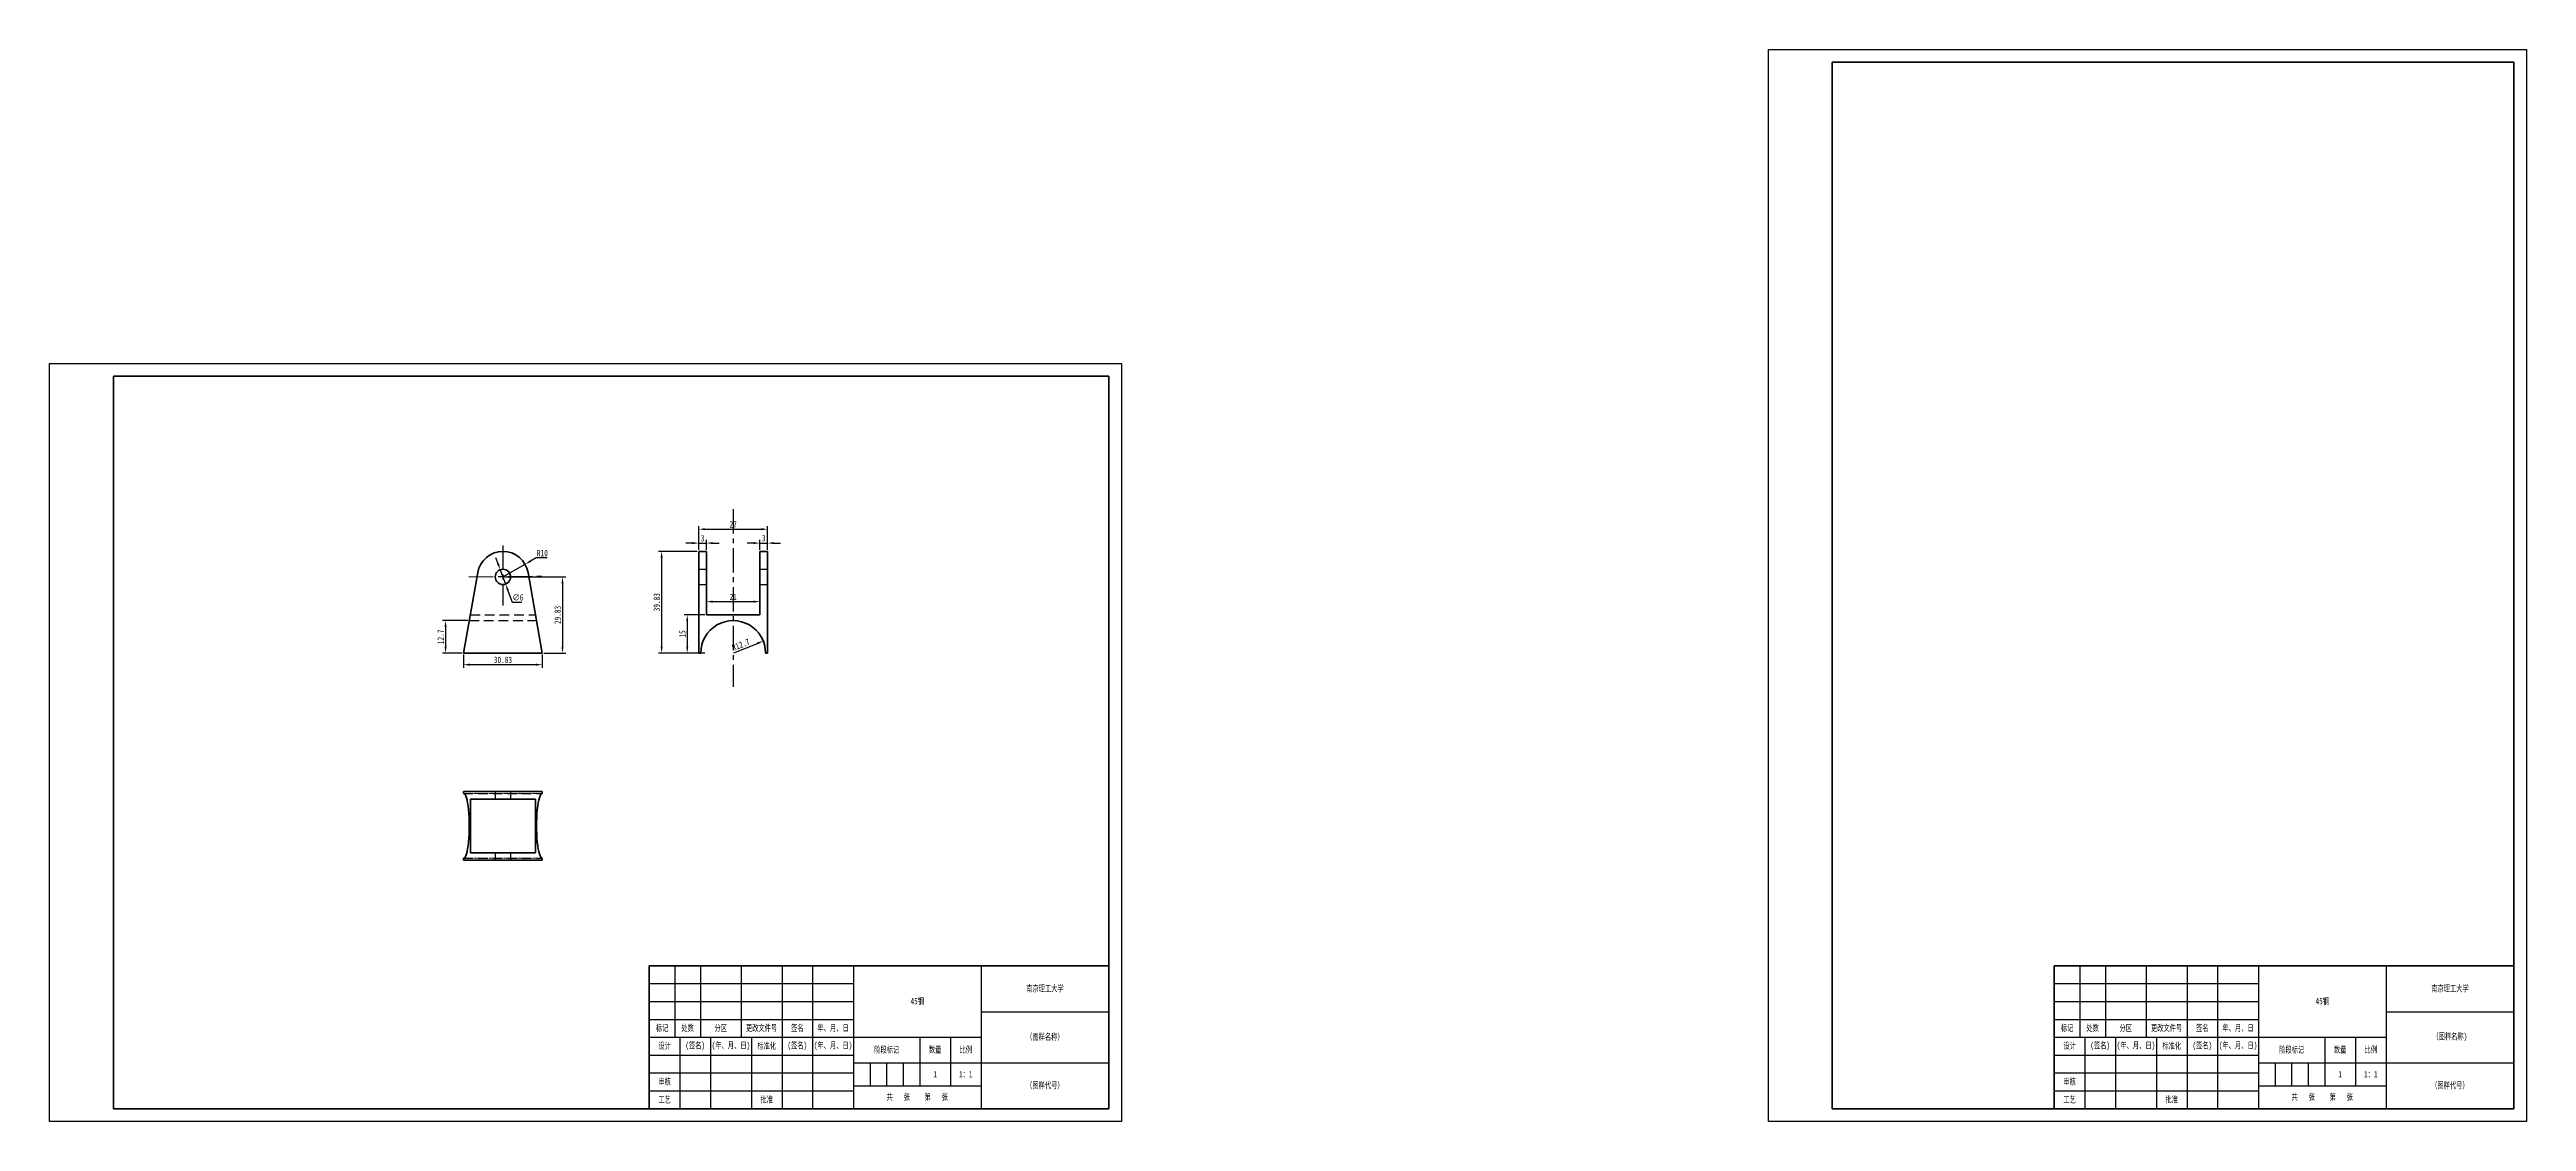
# Model space of a CAD drawing. Header units: millimetres. Extents: x 1050 to 2021, y 766 to 1186.
import ezdxf

# ---------------------------------------------------------------- set-up
doc = ezdxf.new("R2010")
doc.units = ezdxf.units.MM
doc.header["$LTSCALE"] = 0.3
doc.linetypes.add('CENTER', pattern=[50.8, 31.75, -6.35, 6.35, -6.35])
doc.linetypes.add('DASHED', pattern=[19.05, 12.7, -6.35])
for name, color, linetype, lineweight in [('尺寸线', 3, 'Continuous', 25), ('粗实线', 7, 'Continuous', 50), ('细实线', 7, 'Continuous', 25), ('细文本', 7, 'Continuous', 25), ('细点画线', 1, 'CENTER', 25), ('虚线', 2, 'DASHED', 25)]:
    doc.layers.add(name, color=color, linetype=linetype, lineweight=lineweight)
doc.styles.add('NUT Standard', font='simfang.ttf', dxfattribs={"width": 0.7, "height": 2.5})
doc.dimstyles.new('NUT Standard', dxfattribs={"dimtxt": 2.5, "dimasz": 2.5, "dimexe": 1.25, "dimexo": 0.625, "dimtad": 1, "dimtoh": 1, "dimdsep": 46, "dimtxsty": 'NUT Standard', "dimcen": 2.5, "dimadec": 0, "dimazin": 0, "dimtfac": 1, "dimtmove": 0, "dimatfit": 3, "dimfxl": 1, "dimarcsym": 0})

# ---------------------------------------------------------------- blocks, each defined once
blk = doc.blocks.new('*D5')
at = {"layer": 'Defpoints', "color": 0, "transparency": 16777216}
for p in [(1226.65, 981.81), (1228.74, 976.18)]:
    blk.add_point(p, dxfattribs=at)
at = {"layer": '尺寸线', "color": 0, "lineweight": -2, "transparency": 16777216}
for p, q in [((1225.78, 984.15), (1224.91, 986.49)), ((1226.65, 981.81), (1228.74, 976.18)), ((1231.4, 968.99), (1229.61, 973.84)), ((1235.11, 968.99), (1231.4, 968.99))]:
    blk.add_line(p, q, dxfattribs=at)
at = {"layer": '尺寸线', "color": 0, "transparency": 16777216}
for points in [[(1226.17, 984.3), (1225.39, 984.01), (1226.65, 981.81)], [(1230, 973.98), (1229.21, 973.69), (1228.74, 976.18)]]:
    blk.add_solid(points, dxfattribs=at)
at = {"layer": '尺寸线', "color": 0, "transparency": 16777216, "insert": (1233.57, 970.95), "char_height": 2.5, "attachment_point": 5, "style": 'NUT Standard'}
blk.add_mtext('∅6', dxfattribs=at)
blk = doc.blocks.new('*D6')
at = {"layer": 'Defpoints', "color": 0, "transparency": 16777216}
for p in [(1236.38, 983.95), (1227.69, 978.99)]:
    blk.add_point(p, dxfattribs=at)
at = {"layer": '尺寸线', "color": 0, "lineweight": -2, "transparency": 16777216}
for p, q in [((1227.69, 978.99), (1236.38, 983.95)), ((1240.72, 986.43), (1238.55, 985.19)), ((1244.98, 986.43), (1240.72, 986.43))]:
    blk.add_line(p, q, dxfattribs=at)
at = {"layer": '尺寸线', "color": 0, "transparency": 16777216}
blk.add_solid([(1238.34, 985.55), (1238.76, 984.83), (1236.38, 983.95)], dxfattribs=at)
at = {"layer": '尺寸线', "color": 0, "transparency": 16777216, "insert": (1243.16, 988.32), "char_height": 2.5, "attachment_point": 5, "style": 'NUT Standard'}
blk.add_mtext('R10', dxfattribs=at)
blk = doc.blocks.new('*D7')
at = {"layer": 'Defpoints', "color": 0, "transparency": 16777216}
for p in [(1212.28, 949.16), (1212.28, 944.59), (1243.11, 949.16)]:
    blk.add_point(p, dxfattribs=at)
at = {"layer": '尺寸线', "color": 0, "lineweight": -2, "transparency": 16777216}
for p, q in [((1212.28, 948.54), (1212.28, 943.34)), ((1240.61, 944.59), (1214.78, 944.59)), ((1243.11, 948.54), (1243.11, 943.34))]:
    blk.add_line(p, q, dxfattribs=at)
at = {"layer": '尺寸线', "color": 0, "transparency": 16777216}
for points in [[(1214.78, 945), (1214.78, 944.17), (1212.28, 944.59)], [(1240.61, 945), (1240.61, 944.17), (1243.11, 944.59)]]:
    blk.add_solid(points, dxfattribs=at)
at = {"layer": '尺寸线', "color": 0, "transparency": 16777216, "insert": (1227.69, 946.48), "char_height": 2.5, "attachment_point": 5, "style": 'NUT Standard'}
blk.add_mtext('30.83', dxfattribs=at)
blk = doc.blocks.new('*D10')
at = {"layer": 'Defpoints', "color": 0, "transparency": 16777216}
for p in [(1307.41, 992.24), (1304.41, 988.99), (1307.41, 988.99)]:
    blk.add_point(p, dxfattribs=at)
at = {"layer": '尺寸线', "color": 0, "lineweight": -2, "transparency": 16777216}
for p, q in [((1301.91, 992.24), (1299.41, 992.24)), ((1304.41, 989.62), (1304.41, 993.49)), ((1304.41, 992.24), (1307.41, 992.24)), ((1307.41, 989.62), (1307.41, 993.49)), ((1309.91, 992.24), (1312.41, 992.24))]:
    blk.add_line(p, q, dxfattribs=at)
at = {"layer": '尺寸线', "color": 0, "transparency": 16777216}
for points in [[(1301.91, 992.65), (1301.91, 991.82), (1304.41, 992.24)], [(1309.91, 992.65), (1309.91, 991.82), (1307.41, 992.24)]]:
    blk.add_solid(points, dxfattribs=at)
at = {"layer": '尺寸线', "color": 0, "transparency": 16777216, "insert": (1305.91, 994.13), "char_height": 2.5, "attachment_point": 5, "style": 'NUT Standard'}
blk.add_mtext('3', dxfattribs=at)
blk = doc.blocks.new('*D11')
at = {"layer": 'Defpoints', "color": 0, "transparency": 16777216}
for p in [(1307.41, 964.16), (1328.41, 969.3), (1328.41, 964.16)]:
    blk.add_point(p, dxfattribs=at)
at = {"layer": '尺寸线', "color": 0, "lineweight": -2, "transparency": 16777216}
for p, q in [((1307.41, 964.79), (1307.41, 970.55)), ((1328.41, 964.79), (1328.41, 970.55)), ((1309.91, 969.3), (1325.91, 969.3))]:
    blk.add_line(p, q, dxfattribs=at)
at = {"layer": '尺寸线', "color": 0, "transparency": 16777216}
for points in [[(1309.91, 969.71), (1309.91, 968.88), (1307.41, 969.3)], [(1325.91, 969.71), (1325.91, 968.88), (1328.41, 969.3)]]:
    blk.add_solid(points, dxfattribs=at)
at = {"layer": '尺寸线', "color": 0, "transparency": 16777216, "insert": (1317.91, 971.17), "char_height": 2.5, "attachment_point": 5, "style": 'NUT Standard'}
blk.add_mtext('21', dxfattribs=at)
blk = doc.blocks.new('*D12')
at = {"layer": 'Defpoints', "color": 0, "transparency": 16777216}
for p in [(1329.71, 953.86), (1317.91, 949.16)]:
    blk.add_point(p, dxfattribs=at)
at = {"layer": '尺寸线', "color": 0, "lineweight": -2, "transparency": 16777216}
blk.add_line((1318.17, 949.26), (1327.38, 952.93), dxfattribs=at)
at = {"layer": '尺寸线', "color": 0, "transparency": 16777216}
blk.add_solid([(1327.23, 953.32), (1327.54, 952.54), (1329.71, 953.86)], dxfattribs=at)
at = {"layer": '尺寸线', "color": 0, "transparency": 16777216, "insert": (1320.91, 952.4), "char_height": 2.5, "attachment_point": 5, "rotation": 21.69293, "style": 'NUT Standard'}
blk.add_mtext('R12.7', dxfattribs=at)
blk = doc.blocks.new('*D13')
at = {"layer": 'Defpoints', "color": 0, "transparency": 16777216}
for p in [(1304.41, 988.99), (1289.86, 949.16), (1304.41, 949.16)]:
    blk.add_point(p, dxfattribs=at)
at = {"layer": '尺寸线', "color": 0, "lineweight": -2, "transparency": 16777216}
for p, q in [((1303.78, 988.99), (1288.61, 988.99)), ((1289.86, 986.49), (1289.86, 951.66)), ((1303.78, 949.16), (1288.61, 949.16))]:
    blk.add_line(p, q, dxfattribs=at)
at = {"layer": '尺寸线', "color": 0, "transparency": 16777216}
for points in [[(1289.45, 986.49), (1290.28, 986.49), (1289.86, 988.99)], [(1289.45, 951.66), (1290.28, 951.66), (1289.86, 949.16)]]:
    blk.add_solid(points, dxfattribs=at)
at = {"layer": '尺寸线', "color": 0, "transparency": 16777216, "insert": (1287.97, 969.08), "char_height": 2.5, "attachment_point": 5, "rotation": 90, "style": 'NUT Standard'}
blk.add_mtext('39.83', dxfattribs=at)
blk = doc.blocks.new('*D15')
at = {"layer": 'Defpoints', "color": 0, "transparency": 16777216}
for p in [(1227.69, 978.99), (1243.11, 949.16), (1251.03, 949.16)]:
    blk.add_point(p, dxfattribs=at)
at = {"layer": '尺寸线', "color": 0, "lineweight": -2, "transparency": 16777216}
for p, q in [((1228.32, 978.99), (1252.28, 978.99)), ((1251.03, 976.49), (1251.03, 951.66)), ((1243.73, 949.16), (1252.28, 949.16))]:
    blk.add_line(p, q, dxfattribs=at)
at = {"layer": '尺寸线', "color": 0, "transparency": 16777216}
for points in [[(1250.62, 976.49), (1251.45, 976.49), (1251.03, 978.99)], [(1250.62, 951.66), (1251.45, 951.66), (1251.03, 949.16)]]:
    blk.add_solid(points, dxfattribs=at)
at = {"layer": '尺寸线', "color": 0, "transparency": 16777216, "insert": (1249.14, 964.08), "char_height": 2.5, "attachment_point": 5, "rotation": 90, "style": 'NUT Standard'}
blk.add_mtext('29.83', dxfattribs=at)
blk = doc.blocks.new('*D16')
at = {"layer": 'Defpoints', "color": 0, "transparency": 16777216}
for p in [(1214.52, 961.86), (1205.21, 949.16), (1212.28, 949.16)]:
    blk.add_point(p, dxfattribs=at)
at = {"layer": '尺寸线', "color": 0, "lineweight": -2, "transparency": 16777216}
for p, q in [((1213.89, 961.86), (1203.96, 961.86)), ((1205.21, 959.36), (1205.21, 951.66)), ((1211.65, 949.16), (1203.96, 949.16))]:
    blk.add_line(p, q, dxfattribs=at)
at = {"layer": '尺寸线', "color": 0, "transparency": 16777216}
for points in [[(1204.79, 959.36), (1205.62, 959.36), (1205.21, 961.86)], [(1204.79, 951.66), (1205.62, 951.66), (1205.21, 949.16)]]:
    blk.add_solid(points, dxfattribs=at)
at = {"layer": '尺寸线', "color": 0, "transparency": 16777216, "insert": (1203.31, 955.51), "char_height": 2.5, "attachment_point": 5, "rotation": 90, "style": 'NUT Standard'}
blk.add_mtext('12.7', dxfattribs=at)
blk = doc.blocks.new('*D17')
at = {"layer": 'Defpoints', "color": 0, "transparency": 16777216}
for p in [(1331.41, 992.24), (1328.41, 988.99), (1331.41, 988.99)]:
    blk.add_point(p, dxfattribs=at)
at = {"layer": '尺寸线', "color": 0, "lineweight": -2, "transparency": 16777216}
for p, q in [((1325.91, 992.24), (1323.41, 992.24)), ((1328.41, 989.62), (1328.41, 993.49)), ((1328.41, 992.24), (1331.41, 992.24)), ((1331.41, 989.62), (1331.41, 993.49)), ((1333.91, 992.24), (1336.41, 992.24))]:
    blk.add_line(p, q, dxfattribs=at)
at = {"layer": '尺寸线', "color": 0, "transparency": 16777216}
for points in [[(1325.91, 992.65), (1325.91, 991.82), (1328.41, 992.24)], [(1333.91, 992.65), (1333.91, 991.82), (1331.41, 992.24)]]:
    blk.add_solid(points, dxfattribs=at)
at = {"layer": '尺寸线', "color": 0, "transparency": 16777216, "insert": (1329.91, 994.13), "char_height": 2.5, "attachment_point": 5, "style": 'NUT Standard'}
blk.add_mtext('3', dxfattribs=at)
blk = doc.blocks.new('*D19')
at = {"layer": 'Defpoints', "color": 0, "transparency": 16777216}
for p in [(1307.41, 964.16), (1299.89, 949.16), (1307.41, 949.16)]:
    blk.add_point(p, dxfattribs=at)
at = {"layer": '尺寸线', "color": 0, "lineweight": -2, "transparency": 16777216}
for p, q in [((1306.78, 964.16), (1298.64, 964.16)), ((1299.89, 961.66), (1299.89, 951.66)), ((1306.78, 949.16), (1298.64, 949.16))]:
    blk.add_line(p, q, dxfattribs=at)
at = {"layer": '尺寸线', "color": 0, "transparency": 16777216}
for points in [[(1299.48, 961.66), (1300.31, 961.66), (1299.89, 964.16)], [(1299.48, 951.66), (1300.31, 951.66), (1299.89, 949.16)]]:
    blk.add_solid(points, dxfattribs=at)
at = {"layer": '尺寸线', "color": 0, "transparency": 16777216, "insert": (1298, 956.66), "char_height": 2.5, "attachment_point": 5, "rotation": 90, "style": 'NUT Standard'}
blk.add_mtext('15', dxfattribs=at)
blk = doc.blocks.new('*D20')
at = {"layer": 'Defpoints', "color": 0, "transparency": 16777216}
for p in [(1331.41, 997.68), (1304.41, 988.99), (1331.41, 988.99)]:
    blk.add_point(p, dxfattribs=at)
at = {"layer": '尺寸线', "color": 0, "lineweight": -2, "transparency": 16777216}
for p, q in [((1304.41, 989.62), (1304.41, 998.93)), ((1306.91, 997.68), (1328.91, 997.68)), ((1331.41, 989.62), (1331.41, 998.93))]:
    blk.add_line(p, q, dxfattribs=at)
at = {"layer": '尺寸线', "color": 0, "transparency": 16777216}
for points in [[(1306.91, 998.09), (1306.91, 997.26), (1304.41, 997.68)], [(1328.91, 998.09), (1328.91, 997.26), (1331.41, 997.68)]]:
    blk.add_solid(points, dxfattribs=at)
at = {"layer": '尺寸线', "color": 0, "transparency": 16777216, "insert": (1317.91, 999.57), "char_height": 2.5, "attachment_point": 5, "style": 'NUT Standard'}
blk.add_mtext('27', dxfattribs=at)

msp = doc.modelspace()

# ---------------------------------------------------------------- linework, layer by layer
for p, q in [((1723.555, 765.619), (1723.555, 1185.619)), ((1723.555, 1185.619), (2020.555, 1185.619)), ((2020.555, 1185.619), (2020.555, 765.619)), ((1050.042, 1062.619), (1470.042, 1062.619)), ((1050.042, 765.619), (1050.042, 1062.619)), ((1470.042, 1062.619), (1470.042, 765.619)), ((2015.555, 854.619), (2015.555, 770.619)), ((1470.042, 765.619), (1050.042, 765.619)), ((2020.555, 765.619), (1723.555, 765.619))]:
    msp.add_line(p, q)
at = {"color": 7, "lineweight": 35}
for p, q in [((1212.279, 949.161), (1217.845, 980.73)), ((1237.541, 980.73), (1243.108, 949.161)), ((1304.407, 980.73), (1304.407, 988.994)), ((1304.407, 988.994), (1307.407, 988.994)), ((1304.407, 949.161), (1304.407, 980.73)), ((1307.407, 980.73), (1307.407, 988.994)), ((1307.407, 980.73), (1307.407, 964.161)), ((1328.407, 980.73), (1328.407, 988.994)), ((1328.407, 988.994), (1331.407, 988.994)), ((1328.407, 980.73), (1328.407, 964.161)), ((1331.407, 980.73), (1331.407, 988.994)), ((1331.407, 949.161), (1331.407, 980.73)), ((1328.407, 964.161), (1307.407, 964.161)), ((1243.108, 949.161), (1212.279, 949.161)), ((1304.407, 949.161), (1305.207, 949.161)), ((1330.607, 949.161), (1331.407, 949.161)), ((1212.279, 894.935), (1217.845, 894.935)), ((1212.279, 894.935), (1212.279, 894.135)), ((1217.845, 894.935), (1237.541, 894.935)), ((1237.541, 894.935), (1243.108, 894.935)), ((1243.108, 894.935), (1243.108, 894.135)), ((1217.845, 891.935), (1214.924, 891.935)), ((1214.924, 870.935), (1214.924, 891.935)), ((1217.845, 891.935), (1237.541, 891.935)), ((1240.463, 891.935), (1237.541, 891.935)), ((1240.463, 870.935), (1240.463, 891.935)), ((1212.279, 868.735), (1212.279, 867.935)), ((1212.279, 867.935), (1217.845, 867.935)), ((1217.845, 870.935), (1214.924, 870.935)), ((1217.845, 870.935), (1237.541, 870.935)), ((1217.845, 867.935), (1237.541, 867.935)), ((1240.463, 870.935), (1237.541, 870.935)), ((1237.541, 867.935), (1243.108, 867.935)), ((1243.108, 868.735), (1243.108, 867.935))]:
    msp.add_line(p, q, dxfattribs=at)
at = {"color": 7, "linetype": 'DASHED', "lineweight": 13, "ltscale": 0.075}
for p, q in [((1304.407, 981.994), (1307.407, 981.994)), ((1328.407, 981.994), (1331.407, 981.994)), ((1304.407, 975.994), (1307.407, 975.994)), ((1328.407, 975.994), (1331.407, 975.994)), ((1224.693, 894.935), (1224.693, 891.935)), ((1230.693, 894.935), (1230.693, 891.935)), ((1224.693, 870.935), (1224.693, 867.935)), ((1230.693, 870.935), (1230.693, 867.935))]:
    msp.add_line(p, q, dxfattribs=at)
at = {"color": 7, "linetype": 'DASHED', "lineweight": 13}
for p, q in [((1214.518, 961.861), (1240.868, 961.861)), ((1214.924, 964.161), (1240.463, 964.161)), ((1243.108, 894.135), (1212.279, 894.135)), ((1243.108, 868.735), (1212.279, 868.735))]:
    msp.add_line(p, q, dxfattribs=at)
at = {"color": 7, "lineweight": 35}
msp.add_circle((1227.693, 978.994), 3, dxfattribs=at)
for centre, radius, start, end in [((1227.693, 978.994), 10, 10.000001, 169.999993), ((1317.907, 949.161), 12.7, 0, 180.000005)]:
    msp.add_arc(centre, radius, start, end, dxfattribs=at)
for centre, ratio, start_param, end_param in [((1212.279, 881.436), 0.1763272, 0.000001, 3.1415955), ((1243.108, 881.435), 0.1763271, 3.1415927, 6.283187)]:
    msp.add_ellipse(centre, major_axis=(0, -12.7), ratio=ratio, start_param=start_param, end_param=end_param, dxfattribs=at)
at = {"layer": '粗实线'}
for p, q in [((1748.555, 770.619), (1748.555, 1180.619)), ((1748.555, 1180.619), (2015.555, 1180.619)), ((2015.555, 1180.619), (2015.555, 770.619)), ((1075.042, 770.619), (1075.042, 1057.619)), ((1075.042, 1057.619), (1465.042, 1057.619)), ((1465.042, 1057.619), (1465.042, 770.619)), ((1285.042, 826.619), (1465.042, 826.619)), ((1285.042, 770.619), (1285.042, 826.619)), ((1835.555, 826.619), (2015.555, 826.619)), ((1835.555, 770.619), (1835.555, 826.619)), ((1465.042, 770.619), (1075.042, 770.619)), ((1285.042, 770.619), (1465.042, 770.619)), ((2015.555, 770.619), (1748.555, 770.619))]:
    msp.add_line(p, q, dxfattribs=at)
at = {"layer": '细实线'}
for p, q in [((1295.042, 826.619), (1295.042, 798.619)), ((1305.042, 826.619), (1305.042, 798.619)), ((1321.042, 826.619), (1321.042, 798.619)), ((1337.042, 826.619), (1337.042, 798.619)), ((1349.042, 826.619), (1349.042, 798.619)), ((1365.042, 826.619), (1365.042, 770.619)), ((1415.042, 826.619), (1415.042, 770.619)), ((1845.555, 826.619), (1845.555, 798.619)), ((1855.555, 826.619), (1855.555, 798.619)), ((1871.555, 826.619), (1871.555, 798.619)), ((1887.555, 826.619), (1887.555, 798.619)), ((1899.555, 826.619), (1899.555, 798.619)), ((1915.555, 826.619), (1915.555, 770.619)), ((1965.555, 826.619), (1965.555, 770.619)), ((1285.042, 819.619), (1365.042, 819.619)), ((1835.555, 819.619), (1915.555, 819.619)), ((1285.042, 812.619), (1365.042, 812.619)), ((1285.042, 805.619), (1365.042, 805.619)), ((1415.042, 808.619), (1465.042, 808.619)), ((1835.555, 812.619), (1915.555, 812.619)), ((1835.555, 805.619), (1915.555, 805.619)), ((1965.555, 808.619), (2015.555, 808.619)), ((1285.042, 798.619), (1415.042, 798.619)), ((1297.042, 798.619), (1297.042, 770.619)), ((1309.042, 798.619), (1309.042, 770.619)), ((1325.042, 798.619), (1325.042, 770.619)), ((1337.042, 798.619), (1337.042, 770.619)), ((1349.042, 798.619), (1349.042, 770.619)), ((1391.042, 798.619), (1391.042, 779.619)), ((1403.042, 798.619), (1403.042, 779.619)), ((1835.555, 798.619), (1965.555, 798.619)), ((1847.555, 798.619), (1847.555, 770.619)), ((1859.555, 798.619), (1859.555, 770.619)), ((1875.555, 798.619), (1875.555, 770.619)), ((1887.555, 798.619), (1887.555, 770.619)), ((1899.555, 798.619), (1899.555, 770.619)), ((1941.555, 798.619), (1941.555, 779.619)), ((1953.555, 798.619), (1953.555, 779.619)), ((1285.042, 791.619), (1365.042, 791.619)), ((1365.042, 788.619), (1465.042, 788.619)), ((1371.542, 788.619), (1371.542, 779.619)), ((1378.042, 788.619), (1378.042, 779.619)), ((1384.542, 788.619), (1384.542, 779.619)), ((1835.555, 791.619), (1915.555, 791.619)), ((1915.555, 788.619), (2015.555, 788.619)), ((1922.055, 788.619), (1922.055, 779.619)), ((1928.555, 788.619), (1928.555, 779.619)), ((1935.055, 788.619), (1935.055, 779.619)), ((1285.042, 784.619), (1365.042, 784.619)), ((1285.042, 777.619), (1365.042, 777.619)), ((1365.042, 779.619), (1415.042, 779.619)), ((1835.555, 784.619), (1915.555, 784.619)), ((1835.555, 777.619), (1915.555, 777.619)), ((1915.555, 779.619), (1965.555, 779.619))]:
    msp.add_line(p, q, dxfattribs=at)
at = {"layer": '细点画线'}
for p, q in [((1317.907, 1005.491), (1317.907, 935.885)), ((1227.693, 991.347), (1227.693, 967.828)), ((1214.339, 978.994), (1243.953, 979.322))]:
    msp.add_line(p, q, dxfattribs=at)
at = {"layer": '虚线'}
for p, q in [((1304.407, 981.994), (1307.407, 981.994)), ((1328.407, 981.994), (1331.407, 981.994)), ((1304.407, 975.994), (1307.407, 975.994)), ((1328.407, 975.994), (1331.407, 975.994)), ((1214.518, 961.861), (1240.869, 961.861)), ((1214.924, 964.161), (1240.463, 964.161)), ((1212.279, 894.135), (1243.116, 894.135)), ((1224.693, 894.935), (1224.693, 891.935)), ((1230.693, 894.935), (1230.693, 891.935)), ((1212.279, 868.736), (1243.108, 868.735)), ((1224.693, 870.935), (1224.693, 867.935)), ((1230.693, 870.935), (1230.693, 867.935))]:
    msp.add_line(p, q, dxfattribs=at)

# ---------------------------------------------------------------- texts
at = {"layer": '粗实线', "char_height": 2.5, "attachment_point": 5, "style": 'NUT Standard'}
for s, insert in [('\\pxqc;{\\fFangSong|b0|i0|c134|p49;1}', (1397.042, 784.119)), ('\\pxqc;{\\fFangSong|b0|i0|c134|p49;1：1}', (1409.042, 784.119)), ('\\pxqc;{\\fFangSong|b0|i0|c134|p49;1}', (1947.555, 784.119)), ('\\pxqc;{\\fFangSong|b0|i0|c134|p49;1：1}', (1959.555, 784.119))]:
    msp.add_mtext_dynamic_manual_height_columns(s, width=12, gutter_width=12.5, heights=[0], dxfattribs=dict(at, insert=insert))
at = {"layer": '粗实线', "char_height": 2.5, "width": 12, "attachment_point": 5, "style": 'NUT Standard'}
for s, insert in [('工艺', (1841.555, 774.119)), ('批准', (1881.555, 774.119))]:
    msp.add_mtext(s, dxfattribs=dict(at, insert=insert))
at = {"layer": '细文本', "char_height": 2.5, "attachment_point": 5, "style": 'NUT Standard'}
for s, insert, width in [('{\\fFangSong|b0|i0|c134|p49;南京理工大学}', (1440.042, 817.619), 50), ('{\\fFangSong|b0|i0|c134|p49;南京理工大学}', (1990.555, 817.619), 50), ('45钢', (1390.042, 812.619), 50), ('45钢', (1940.555, 812.619), 50), ('标记', (1290.042, 802.119), 10), ('设计', (1291.042, 795.119), 12), ('处数', (1300.042, 802.119), 10), ('(签名)', (1303.042, 795.119), 12), ('(年、月、日)', (1317.042, 795.119), 16), ('分区', (1313.042, 802.119), 16), ('更改文件号', (1329.042, 802.119), 16), ('标准化', (1331.042, 795.119), 12), ('(签名)', (1343.042, 795.119), 12), ('签名', (1343.042, 802.119), 12), ('(年、月、日)', (1357.042, 795.119), 16), ('年、月、日', (1357.042, 802.119), 16), ('（图样名称）', (1440.042, 798.619), 50), ('标记', (1840.555, 802.119), 10), ('设计', (1841.555, 795.119), 12), ('处数', (1850.555, 802.119), 10), ('(签名)', (1853.555, 795.119), 12), ('(年、月、日)', (1867.555, 795.119), 16), ('分区', (1863.555, 802.119), 16), ('更改文件号', (1879.555, 802.119), 16), ('标准化', (1881.555, 795.119), 12), ('(签名)', (1893.555, 795.119), 12), ('签名', (1893.555, 802.119), 12), ('(年、月、日)', (1907.555, 795.119), 16), ('年、月、日', (1907.555, 802.119), 16), ('（图样名称)', (1990.555, 798.619), 50), ('阶段标记', (1378.042, 793.619), 26), ('数量', (1397.042, 793.619), 12), ('比例', (1409.042, 793.619), 12), ('阶段标记', (1928.555, 793.619), 26), ('数量', (1947.555, 793.619), 12), ('比例', (1959.555, 793.619), 12), ('审核', (1291.042, 781.119), 12), ('共   张    第   张', (1390.042, 775.119), 50), ('（图样代号）', (1440.042, 779.619), 50), ('审核', (1841.555, 781.119), 12), ('共   张    第   张', (1940.555, 775.119), 50), ('（图样代号）', (1990.555, 779.619), 50), ('工艺', (1291.042, 774.119), 12), ('批准', (1331.042, 774.119), 12)]:
    msp.add_mtext(s, dxfattribs=dict(at, insert=insert, width=width))

# ---------------------------------------------------------------- dimensions: what is measured, and where the dimension line sits
at = {"layer": '尺寸线'}
for base, p1, p2, picture, middle in [((1331.407, 997.678), (1304.407, 988.994), (1331.407, 988.994), '*D20', (1317.907, 999.567)), ((1307.407, 992.237), (1304.407, 988.994), (1307.407, 988.994), '*D10', (1305.907, 994.126)), ((1331.407, 992.237), (1328.407, 988.994), (1331.407, 988.994), '*D17', (1329.907, 994.126)), ((1328.407, 969.298), (1307.407, 964.161), (1328.407, 964.161), '*D11', (1317.907, 971.173)), ((1212.279, 944.587), (1243.108, 949.161), (1212.279, 949.161), '*D7', (1227.693, 946.483))]:
    dim = msp.add_linear_dim(base=base, p1=p1, p2=p2, dimstyle='NUT Standard', dxfattribs=at)
    dim.commit()
    dim.dimension.update_dxf_attribs({"geometry": picture, "text_midpoint": middle})
dim = msp.add_radius_dim(center=(1227.693, 978.994), mpoint=(1236.379, 983.95), dimstyle='NUT Standard', dxfattribs=at)
dim.commit()
dim.dimension.update_dxf_attribs({"geometry": '*D6', "text_midpoint": (1243.162, 988.317)})
dim = msp.add_diameter_dim_2p(p1=(1226.65, 981.807), p2=(1228.736, 976.181), dimstyle='NUT Standard', dxfattribs=at)
dim.commit()
dim.dimension.update_dxf_attribs({"geometry": '*D5', "text_midpoint": (1233.569, 968.988), "dimtype": 163})
for base, p1, p2, picture, middle in [((1289.863, 949.161), (1304.407, 988.994), (1304.407, 949.161), '*D13', (1287.967, 969.077)), ((1251.034, 949.161), (1227.693, 978.994), (1243.108, 949.161), '*D15', (1249.138, 964.077)), ((1205.207, 949.161), (1214.518, 961.861), (1212.279, 949.161), '*D16', (1203.311, 955.511)), ((1299.892, 949.161), (1307.407, 964.161), (1307.407, 949.161), '*D19', (1298.003, 956.661))]:
    dim = msp.add_linear_dim(base=base, p1=p1, p2=p2, angle=90, dimstyle='NUT Standard', dxfattribs=at)
    dim.commit()
    dim.dimension.update_dxf_attribs({"geometry": picture, "text_midpoint": middle})
dim = msp.add_radius_dim(center=(1317.907, 949.161), mpoint=(1329.708, 953.855), dimstyle='NUT Standard', dxfattribs=at)
dim.commit()
dim.dimension.update_dxf_attribs({"geometry": '*D12', "text_midpoint": (1321.615, 950.636), "dimtype": 164})

doc.saveas('drawing.dxf')
